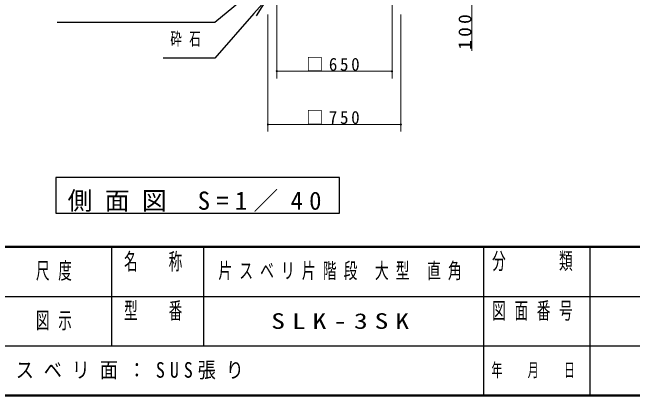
# Model space of a CAD drawing. Units: millimetres at full size, with parts at other scales. Extents: x -15630 to 0, y -2472 to 10680.
# Drawn here: x -8059 to -4559, y 0 to 2163 of the extents above; entities that cross this region are included whole.
import ezdxf

# ---------------------------------------------------------------- set-up
doc = ezdxf.new("R2010")
doc.units = ezdxf.units.MM
doc.layers.add('A3図枠', color=7, linetype='Continuous', lineweight=25)
doc.layers.add('補助', color=2, linetype='Continuous', lineweight=13)
doc.layers.add('図面プロファイル', color=7, linetype='Continuous')
doc.styles.add('ＭＳ ゴシック', font='')
doc.styles.get('ＭＳ ゴシック').set_extended_font_data('MS Gothic')

# ---------------------------------------------------------------- blocks, each defined once
blk = doc.blocks.new('dimension_origin')
at = {"color": 0, "linetype": 'Continuous', "lineweight": -2}
blk.add_circle((0, 0), 1.25, dxfattribs=at)

msp = doc.modelspace()

# ---------------------------------------------------------------- linework, layer by layer
at = {"layer": 'A3図枠', "lineweight": 50}
for p, q in [((-15400, 840), (0, 840)), ((-15400, 0), (0, 0))]:
    msp.add_line(p, q, dxfattribs=at)
at = {"layer": 'A3図枠', "color": 211}
for p, q in [((-7500, 840), (-7500, 280)), ((-5400, 840), (-5400, 0)), ((-7500, 560), (-2800, 560)), ((-9700, 280), (0, 280))]:
    msp.add_line(p, q, dxfattribs=at)
at = {"layer": 'A3図枠'}
for p, q in [((-6980, 840), (-6980, 280)), ((-4800, 840), (-4800, 0)), ((-9700, 560), (-7500, 560))]:
    msp.add_line(p, q, dxfattribs=at)
at = {"layer": '補助'}
for p, q in [((-5466.689, 2333), (-5466.689, 1946.571)), ((-6566.689, 2300), (-6566.689, 1790)), ((-5916.689, 2300), (-5916.689, 1790)), ((-6616.689, 2150), (-6616.689, 1490)), ((-5866.689, 2150), (-5866.689, 1490)), ((-5916.689, 1830), (-6566.689, 1830)), ((-5866.689, 1530), (-6616.689, 1530))]:
    msp.add_line(p, q, dxfattribs=at)
at = {"layer": '補助', "lineweight": 25}
for p, q in [((-6708.876, 2278.178), (-6916.689, 2105)), ((-6616.689, 2246.963), (-6695.826, 2156.756)), ((-6680.792, 2143.567), (-6616.689, 2246.963)), ((-6695.826, 2156.756), (-6916.689, 1905)), ((-6956.689, 2105), (-7807.013, 2105)), ((-6916.689, 2105), (-6956.689, 2105)), ((-6956.689, 1905), (-7208.189, 1905)), ((-6916.689, 1905), (-6956.689, 1905))]:
    msp.add_line(p, q, dxfattribs=at)
msp.add_lwpolyline([(-7813.646, 1230), (-7813.646, 1030), (-6213.646, 1030), (-6213.646, 1230)], close=True, dxfattribs=at)

# ---------------------------------------------------------------- block references
at = {"layer": '補助', "xscale": 2.67, "yscale": 2.67}
for p in [(-6566.689, 1830), (-6616.689, 1530)]:
    msp.add_blockref('dimension_origin', p, dxfattribs=at)
at = {"layer": '補助', "xscale": 2.67, "yscale": 2.67, "rotation": 180}
for p in [(-5916.689, 1830), (-5866.689, 1530)]:
    msp.add_blockref('dimension_origin', p, dxfattribs=at)

# ---------------------------------------------------------------- texts
at = {"layer": 'A3図枠', "color": 4, "style": 'ＭＳ ゴシック'}
for s, insert, char_height, attachment_point in [('\\T1.64;\\W0.6;名\u3000称', (-7240, 804.11), 93.84, 2), ('\\T1.64;\\W0.6;分\u3000\u3000類', (-5100, 806.667), 93.84, 2), ('\\T1.64;\\W0.6;尺度', (-7800, 700), 93.84, 5), ('\\T1.64;\\W0.6;型\u3000番', (-7240, 526.667), 93.84, 2), ('\\T1.64;\\W0.6;図面番号', (-5100, 526.667), 93.84, 2), ('\\T1.64;\\W0.6;図示', (-7800, 420), 93.84, 5), ('\\T1.64;\\W0.6;年\u3000月\u3000日', (-5100, 140), 76.25, 5)]:
    msp.add_mtext(s, dxfattribs=dict(at, insert=insert, char_height=char_height, attachment_point=attachment_point))
at = {"layer": '図面プロファイル', "char_height": 87.98, "style": 'ＭＳ ゴシック'}
for s, insert, attachment_point in [('\\T1.51;\\W0.65;片スベリ片階段\\~大型\\~直角', (-6190, 700), 5), ('\\T1.5;\\W1.3;SLK-3SK', (-6190, 420), 5), ('\\T1.55;\\W0.85;スベリ面：SUS張り', (-8040, 140), 4)]:
    msp.add_mtext(s, dxfattribs=dict(at, insert=insert, attachment_point=attachment_point))
at = {"layer": '補助', "insert": (-5467.689, 2060.857), "char_height": 73.31, "attachment_point": 8, "rotation": 90, "style": 'ＭＳ ゴシック'}
msp.add_mtext('\\T1.33;\\W1.1;100', dxfattribs=at)
at = {"layer": '補助', "style": 'ＭＳ ゴシック'}
for s, insert, char_height, attachment_point in [('\\T1.64;\\W0.65;砕石', (-7167.689, 2050), 73.31, 1), ('\\T1.33;\\W0.95;□650', (-6241.689, 1831), 73.31, 8), ('\\T1.33;\\W0.95;□750', (-6241.689, 1531), 73.31, 8), ('\\T1.5;側面図\\~S=1／40', (-7013.646, 1036.667), 102.6, 8)]:
    msp.add_mtext(s, dxfattribs=dict(at, insert=insert, char_height=char_height, attachment_point=attachment_point))

doc.saveas('drawing.dxf')
